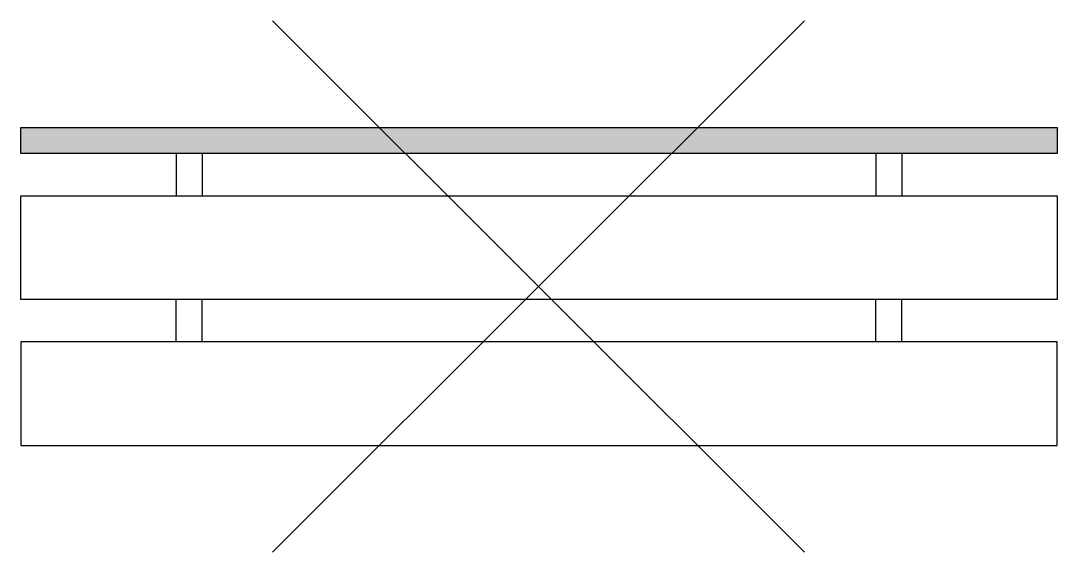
# Model space of a CAD drawing. Header units: metres. Extents: x -0.98 to 0.99, y -0.51 to 0.51.
import ezdxf

# ---------------------------------------------------------------- set-up
doc = ezdxf.new("R2010")
doc.units = ezdxf.units.M
doc.header["$LTSCALE"] = 0.2

msp = doc.modelspace()

# ---------------------------------------------------------------- hatches: boundary and pattern name
msp.add_hatch(color=256).paths.add_polyline_path([(-0.9834, 0.3021), (-0.9834, 0.2529), (0.9851, 0.2529), (0.9851, 0.3021)])

# ---------------------------------------------------------------- linework, layer by layer
at = {"color": 0}
for p, q in [((-0.505, -0.505), (0.505, 0.505)), ((0.505, -0.505), (-0.505, 0.505))]:
    msp.add_line(p, q, dxfattribs=at)
for p, q in [((-0.6881, 0.2529), (-0.6881, 0.1722)), ((-0.6389, 0.2529), (-0.6389, 0.1722)), ((0.6406, 0.2529), (0.6406, 0.1722)), ((0.6898, 0.2529), (0.6898, 0.1722)), ((-0.6881, -0.1053), (-0.6881, -0.0246)), ((-0.6389, -0.1053), (-0.6389, -0.0246)), ((0.6406, -0.1053), (0.6406, -0.0246)), ((0.6898, -0.1053), (0.6898, -0.0246))]:
    msp.add_line(p, q)
at = {"flags": 128}
for points in [[(-0.9834, 0.2529), (-0.9834, 0.3021), (0.9851, 0.3021), (0.9851, 0.2529)], [(0.9851, 0.1722), (0.9851, -0.0246), (-0.9834, -0.0246), (-0.9834, 0.1722)], [(-0.9834, -0.1053), (-0.9834, -0.3021), (0.9851, -0.3021), (0.9851, -0.1053)]]:
    msp.add_lwpolyline(points, close=True, dxfattribs=at)

doc.saveas('drawing.dxf')
